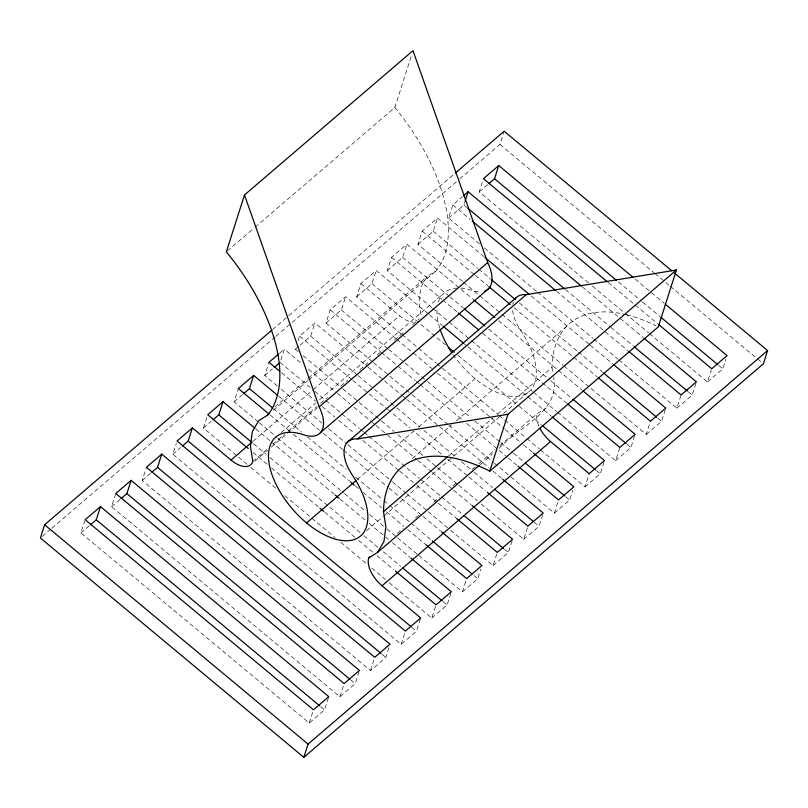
<?xml version="1.0" encoding="UTF-8"?>
<svg xmlns="http://www.w3.org/2000/svg" width="808" height="808" viewBox="0 0 808 808"><rect width="100%" height="100%" fill="white"/><g stroke="black" fill="none" stroke-linecap="round" stroke-linejoin="round"><path stroke-width="0.61" stroke-dasharray="4.04 3.03" d="M328.412 697.88L324.574 709.909L309.252 723.029L80.941 532.947L84.779 520.918M359.045 671.65L355.207 683.669L339.885 696.789L111.575 506.707L115.797 493.476M388.911 647.814L385.84 657.439L370.529 670.559L142.208 480.467L146.43 467.236M420.322 619.17L416.484 631.2L401.162 644.319L172.851 454.237L176.306 443.41M247.016 464.246L203.485 427.998L207.707 414.767M258.308 421.897L234.118 401.768L238.34 388.537M277.336 386.002L264.751 375.528L268.973 362.297M280.841 360.004L284.295 349.177L301.687 363.661M298.293 351.712L295.395 349.288L296.162 346.885M298.081 340.875L299.616 336.057L314.928 322.947L367.135 366.408M300.182 345.188L310.706 336.179L314.928 322.947M372.468 361.721L326.028 323.059L330.25 309.828L345.571 296.708L395.829 338.562M255.065 227.23L394.849 107.525L411.858 54.227M326.028 323.059L341.34 309.939L345.571 296.708M401.162 333.876L356.661 296.819L360.883 283.588L376.205 270.468L428.442 313.969M356.661 296.819L371.983 283.699L376.205 270.468M431.805 307.636L387.295 270.589L391.516 257.358L406.838 244.238L472.619 299.011M387.295 270.589L402.616 257.469L406.838 244.238M462.439 281.396L417.938 244.349L422.16 231.118L437.471 217.998L483.911 256.661M417.938 244.349L433.25 231.229L437.471 217.998M479.528 243.885L448.571 218.109L452.793 204.879L462.368 196.687M448.571 218.109L463.893 205L464.661 202.586M309.252 723.029L313.09 711M588.527 282.891L479.205 191.88L482.659 181.053M459.732 178.891L499.94 144.46L503.778 132.431M339.885 696.789L343.723 684.76M370.529 670.559L374.367 658.53M401.162 644.319L405.384 631.088M389.234 582.649L431.795 618.08L435.633 606.061M431.795 618.08L447.117 604.97L450.955 592.941M418.897 555.601L462.429 591.85L466.267 579.821M462.429 591.85L477.75 578.73L480.821 569.105M450.5 530.169L493.072 565.61L497.294 552.379M493.072 565.61L508.384 552.49L512.221 540.471M481.134 503.94L523.705 539.38L527.927 526.149M523.705 539.38L539.027 526.26L542.865 514.231M510.808 476.892L554.339 513.141L558.56 499.91M554.339 513.141L569.66 500.021L572.731 490.406M540.471 449.854L584.972 486.901L589.204 473.68M584.972 486.901L600.293 473.791L604.131 461.762M557.57 412.343L615.615 460.671L619.837 447.44M615.615 460.671L630.927 447.551L634.765 435.522M564.014 365.974L646.249 434.431L650.47 421.2M646.249 434.431L661.57 421.311L665.792 408.091M618.837 359.873L676.882 408.202L681.104 394.971M676.882 408.202L692.204 395.082L696.041 383.053M649.47 333.633L707.525 381.962L711.363 369.933M707.525 381.962L722.837 368.842L725.907 359.227M394.849 107.525A157.964 82.82 49.4 0 1 436.098 270.852L427.139 276.447L420.796 287.416L418.938 302.131L421.12 315.918M499.263 448.228C518.049 426.664 560.631 412.484 553.561 377.255M227.3 251.005L254.106 228.048M272.478 329.644L287.799 316.524M288.749 315.706L454.379 173.861M42.319 536.361L50.934 528.977M51.884 528.159L274.952 337.128M275.912 336.31L291.234 323.19M292.193 322.372L458.772 179.719M279.507 353.278L284.295 349.177M80.941 532.947L89.557 525.564M111.575 506.707L120.19 499.324M142.208 480.467L150.823 473.094M172.851 454.237L180.507 447.672M203.485 427.998L211.141 421.443M234.118 401.768L242.733 394.385M264.751 375.528L272.417 368.973M295.395 349.288L299.223 346.016M479.205 191.88L487.82 184.497M274.912 406.808L307.464 378.932M308.424 378.114L427.139 276.447M273.346 410.232L307.808 380.719M308.767 379.901L436.098 270.852M253.056 441.208L312.413 390.375M313.373 389.557L399.536 315.766A23.684 12.413 49.4 0 0 413.191 322.23M281.214 432.553L315.675 403.041M319.503 399.758L443.006 293.991M252.823 461.459L267.185 449.157M272.922 444.238L284.416 434.401M288.244 431.119L316.968 406.525M320.796 403.243L327.493 397.506M340.895 386.032L347.602 380.285M360.045 369.63L367.711 363.075M377.275 354.874L383.022 349.955M394.516 340.118L403.131 332.734M412.706 324.543L419.403 318.796M254.954 461.105L267.408 450.45M271.236 447.167L286.557 434.048M287.507 433.229L317.19 407.808M357.288 479.477L413.767 431.108L441.845 454.48M418.554 427.008L475.043 378.629M412.343 458.49L451.601 424.867M456.389 420.766L566.489 326.483M448.591 455.884L492.627 418.17M497.415 414.07L551.985 367.337A157.964 82.82 49.4 0 1 625.463 314.494M366.59 530.705L382.861 516.766M383.82 515.948L499.667 416.746M503.495 413.464L530.3 390.506M397.435 533.351L403.182 528.432M415.625 517.766L420.413 513.666M433.815 502.192L439.562 497.274M452.965 485.79L457.752 481.699M472.104 469.397L474.983 466.933M478.811 463.661L495.082 449.723M499.869 445.622L537.209 413.646L546.168 408.05M480.114 464.63L492.557 453.965M499.94 144.46L653.935 272.67M654.904 273.478L669.428 285.577M670.398 286.375L756.601 358.146M757.571 358.954L762.409 362.984M635.159 279.093L664.176 303.263M618.352 281.861L641.572 301.182M642.542 301.99L659.954 316.494M718.969 365.62L722.837 368.842M608.232 282.548L657.571 323.624M592.395 286.113L624.321 312.696M625.291 313.504L648.511 332.825M582.265 286.81L643.219 337.552M463.893 205L466.792 207.414M565.469 289.567L609.969 326.614M610.939 327.422L633.189 345.945M688.335 391.86L692.204 395.082M452.793 204.879L470.206 219.382M556.308 291.062L627.897 350.672M484.366 247.915L536.603 291.405M537.572 292.213L592.719 338.128M593.688 338.926L617.867 359.065M531.31 296.132L589.365 344.461M590.325 345.258L612.575 363.782M433.25 231.229L477.75 268.286M478.72 269.084L490.335 278.75M519.352 302.919L577.397 351.238M578.366 352.046L602.556 372.185M657.692 418.089L661.57 421.311M422.16 231.118L474.397 274.609M475.367 275.417L487.941 285.891M514.06 307.636L597.264 376.902M463.408 282.204L478.881 295.092M479.851 295.9L501.132 313.615M502.101 314.423L563.045 365.166M498.748 320.756L581.942 390.022M402.616 257.469L449.056 296.132M450.016 296.93L463.56 308.212M488.719 329.149L549.662 379.891M550.632 380.699L571.913 398.415M627.058 444.329L630.927 447.551M391.516 257.358L441.825 299.243M442.794 300.041L457.308 312.12M482.457 333.068L566.63 403.142M432.765 308.444L470.498 339.855M471.468 340.663L532.411 391.405M533.381 392.203L556.601 411.535M429.412 314.777L441.986 325.24M464.236 343.764L467.145 346.188M468.105 346.986L551.308 416.261M371.983 283.699L445.501 344.915M458.086 355.389L518.059 405.323M519.029 406.131L541.279 424.654M596.425 470.569L600.293 473.791M360.883 283.588L399.536 315.766M402.131 334.674L417.615 347.561M418.574 348.369L435.997 362.863M436.956 363.671L497.91 414.413M498.879 415.221L503.717 419.251M504.677 420.049L525.968 437.774M526.927 438.582L539.512 449.046M396.799 339.36L412.292 352.258M413.262 353.066L431.654 368.377M437.461 373.215L490.698 417.544M491.668 418.352L504.253 428.826M505.222 429.634L522.645 444.137M523.614 444.945L532.331 452.197M341.34 309.939L387.779 348.601M388.749 349.409L404.232 362.297M405.192 363.095L426.483 380.821M427.442 381.618L470.983 417.867M474.851 421.089L500 442.026M500.97 442.834L512.585 452.5M513.545 453.308L523.22 461.358M565.792 496.799L569.66 500.021M330.25 309.828L380.517 351.672M381.487 352.48L396.97 365.378M397.94 366.186L415.363 380.689M416.332 381.497L419.241 383.911M420.2 384.719L462.802 420.18M466.671 423.402L507.333 457.257M508.293 458.065L517.979 466.125M373.427 362.519L388.911 375.407M389.88 376.215L411.161 393.94M412.131 394.738L447.925 424.543M448.894 425.351L493.395 462.398M494.365 463.206L509.838 476.094M368.105 367.216L383.588 380.103M384.558 380.911L401.98 395.415M402.95 396.223L405.858 398.647M406.818 399.445L438.764 426.048M439.734 426.856L489.103 467.953M492.981 471.185L502.657 479.235M310.706 336.179L357.146 374.831M358.116 375.639L395.839 407.05M396.809 407.858L420.029 427.19M423.897 430.411L454.854 456.187M461.631 461.822L473.236 471.488M474.205 472.296L492.587 487.598M534.189 522.231L539.027 526.26M299.616 336.057L351.813 379.528M352.783 380.326L368.276 393.223M369.236 394.031L386.668 408.535M387.628 409.343L409.898 427.876M447.652 459.318L467.984 476.235M468.953 477.043L485.406 490.749M303.131 355.732L341.824 387.951M342.794 388.759L380.528 420.17M381.497 420.978L394.072 431.452M397.94 434.674L423.089 455.611M426.957 458.833L436.633 466.883M437.603 467.691L457.924 484.608M458.883 485.416L477.265 500.718M308.454 369.286L336.492 392.637M337.461 393.446L350.046 403.929M353.924 407.151L371.347 421.655M372.316 422.463L375.215 424.877M376.185 425.685L386.84 434.553M387.8 435.361L416.847 459.54M417.817 460.338L431.371 471.63M432.331 472.428L452.662 489.355M453.631 490.163L471.054 504.667M280.073 362.408L310.06 387.375M314.898 391.405L359.398 428.452M360.368 429.26L363.277 431.674M364.236 432.482L368.105 435.704M369.074 436.512L419.382 478.397M420.352 479.195L440.663 496.112M441.633 496.92L462.913 514.635M504.515 549.268L508.384 552.49M281.538 372.751L315.373 400.919M322.15 406.565L334.734 417.039M338.603 420.271L354.096 433.159M362.802 440.411L398.627 470.236M399.586 471.044L416.049 484.739M417.019 485.547L437.35 502.475M438.31 503.283L456.702 518.595M281.204 389.224L321.837 423.049M328.604 428.684L346.986 443.986M347.955 444.794L391.486 481.043M392.456 481.851L406 493.122M406.969 493.93L427.281 510.838M428.25 511.646L449.531 529.371M278.78 396.334L319.413 430.159M323.281 433.381L342.642 449.5M343.612 450.309L388.143 487.386M389.113 488.194L400.728 497.859M401.697 498.667L422.029 515.595M422.998 516.403L440.421 530.906M273.619 408.777L301.677 432.139M307.484 436.976L346.178 469.185M355.853 477.245L382.941 499.799M383.911 500.606L388.749 504.626M389.719 505.434L410.03 522.352M410.999 523.16L431.31 540.067M473.882 575.508L477.75 578.73M270.226 415.08L289.577 431.189M293.445 434.411L349.591 481.154M355.399 485.992L358.308 488.416M363.146 492.446L381.538 507.757M386.375 511.787L403.808 526.291M407.676 529.513L426.069 544.824M259.277 422.705L276.69 437.199M277.649 438.007L343.44 492.779M344.41 493.587L365.691 511.302M369.559 514.524L386.002 528.22M386.971 529.028L396.647 537.078M397.617 537.886L417.928 554.803M255.873 428.998L270.387 441.087M271.357 441.885L334.28 494.274M340.087 499.112L365.256 520.069M369.125 523.291L384.618 536.189M385.588 536.997L388.486 539.411M392.355 542.633L409.787 557.136M253.631 443.875L266.206 454.349M270.074 457.57L362.944 534.896M363.913 535.694L378.427 547.784M383.265 551.803L400.677 566.307M443.249 601.748L447.117 604.97M253.126 452.591L267.65 464.681M271.528 467.903L318.958 507.394M324.766 512.232L354.773 537.219M358.651 540.441L373.165 552.531M377.043 555.753L393.496 569.458M250.884 467.468L276.043 488.406M284.749 495.658L335.057 537.542M340.855 542.37L366.984 564.115M371.821 568.145L385.365 579.427M411.646 627.18L416.484 631.2M381.972 654.217L385.84 657.439M350.369 679.649L355.207 683.669M320.705 706.687L324.574 709.909M551.985 367.337L552.773 372.296M453.126 354.631A65.135 34.148 49.4 0 0 522.988 395.152A65.135 34.148 49.4 0 0 520.857 330.846A36.471 19.119 49.4 0 1 512.565 309.161M439.673 327.876A65.135 34.148 49.4 0 1 437.077 308.979M438.36 302.041A65.135 34.148 49.4 0 1 458.308 288.022M460.712 288.092A65.135 34.148 49.4 0 1 472.559 290.638A36.471 19.119 49.4 0 0 479.144 291.93M538.896 426.26A23.684 12.413 49.4 0 1 537.209 413.646M626.675 314.777A157.964 82.82 49.4 0 1 656.086 325.755M512.838 304.313A36.471 19.119 49.4 0 1 513.413 302.101"/><path stroke-width="1.21" d="M271.518 330.462L44.622 524.766L40.4 537.997L303.838 757.328L763.378 363.792L767.6 350.561L674.619 273.144M90.516 524.745L96.253 519.827L100.475 506.596L328.795 696.678L313.474 709.798L85.163 519.716L100.475 506.596M121.15 498.506L126.896 493.587L131.118 480.356L359.429 670.448L344.107 683.558L115.797 493.476L131.118 480.356M151.783 472.276L157.53 467.357L161.752 454.126L390.062 644.208L374.75 657.328L146.43 467.236L161.752 454.126M484.709 291.163A36.471 19.119 49.4 0 0 487.699 262.59L412.989 50.672L244.491 194.97L226.351 251.823A157.964 82.82 49.4 0 1 267.599 415.15L258.641 420.746L252.298 431.714L250.44 446.42L252.823 461.459A23.684 12.413 49.4 0 1 231.037 460.065L192.385 427.886L177.073 441.006L405.384 631.088L420.705 617.969L382.053 585.79A23.684 12.413 49.4 0 1 368.711 557.944L370.63 556.308M182.416 446.036L188.163 441.118L192.385 427.886M213.059 419.796L218.796 414.878L223.028 401.647L254.904 428.2M243.693 393.567L249.44 388.648L253.662 375.417L277.811 395.526M465.044 201.384L468.115 191.769L581.295 286.002M303.838 757.328L308.06 744.097L767.6 350.561M488.779 183.679L494.526 178.76L498.748 165.529L633.22 277.487M489.789 471.155L507.929 414.302L676.427 270.003L658.288 326.856L489.789 471.155A157.964 82.82 49.4 0 0 383.487 511.636L385.87 526.675L384.012 541.38L377.669 552.349L368.711 557.944M455.338 173.043L504.162 131.229L671.721 270.731M223.028 401.647L207.707 414.767L248.288 448.561M253.662 375.417L238.34 388.537L268.296 413.474M278.548 354.096L268.973 362.297L279.608 371.145M463.327 195.869L468.115 191.769M498.748 165.529L483.426 178.649L607.263 281.739M274.326 367.327L279.114 363.226M267.599 415.15L269.519 413.514M231.037 460.065L252.096 442.026M676.427 270.003L526.22 294.657L357.722 438.956A36.471 19.119 49.4 0 0 352.359 475.144A65.135 34.148 49.4 0 1 347.692 540.734A65.135 34.148 49.4 0 1 273.69 479.134A65.135 34.148 49.4 0 1 304.06 434.936A36.471 19.119 49.4 0 0 319.2 406.889L487.699 262.59M320.382 432.664L488.88 288.365M347.632 442.006L516.13 297.708M306.545 522.928L356.328 480.295M383.487 511.636L447.632 456.702M377.669 552.349L479.154 465.448M382.053 585.79L550.551 441.501L589.204 473.68L604.515 460.56L552.278 417.059M357.722 438.956L507.929 414.302M665.146 304.071L727.059 355.611L711.747 368.731L658.53 324.432M494.526 178.76L616.423 280.245M660.924 317.291L717.999 364.822M644.188 338.36L696.425 381.851L681.104 394.971L628.866 351.47M467.761 208.222L564.499 288.759M634.159 346.753L687.366 391.052M472.145 220.988L555.338 290.264M484.881 257.469L529.381 294.516M613.545 364.59L665.792 408.091L650.47 421.2L598.233 377.71M491.294 279.558L515.484 299.697M603.525 372.993L656.732 417.292M488.911 286.699L510.191 304.414M473.589 299.808L494.88 317.534M582.911 390.83L635.149 434.32L619.837 447.44L567.59 403.95M464.529 309.02L484.851 325.927M572.882 399.223L626.089 443.521M458.277 312.928L478.589 329.846M442.956 326.048L463.267 342.966M448.41 347.329L454.217 352.167M542.249 425.462L595.456 469.761M533.3 453.005L573.882 486.79L558.56 499.91L517.979 466.125M525.16 462.974L564.822 496.001M502.657 479.235L543.249 513.029L527.927 526.149L487.345 492.355M494.516 489.214L533.219 521.423M472.024 505.475L512.605 539.269L497.294 552.379L456.702 518.595M463.883 515.443L503.546 548.47M441.39 531.715L481.972 565.499L466.66 578.619L426.069 544.824M249.44 388.648L272.66 407.979M432.28 540.875L471.943 573.902M350.561 481.962L354.439 485.184M335.239 495.082L339.118 498.304M410.757 557.944L451.339 591.739L436.017 604.859L395.435 571.064M218.796 414.878L251.692 442.269M402.616 567.913L442.279 600.94M319.928 508.202L323.796 511.424M188.163 441.118L410.676 626.372M157.53 467.357L381.002 653.409M126.896 493.587L349.399 678.841M96.253 519.827L319.736 705.879M44.622 524.766L308.06 744.097M244.491 194.97L319.2 406.889M451.733 352.591A65.135 34.148 49.4 0 1 440.037 329.018M550.551 441.501A23.684 12.413 49.4 0 1 539.875 428.311M514.837 299.253A36.471 19.119 49.4 0 1 526.22 294.657"/></g></svg>
